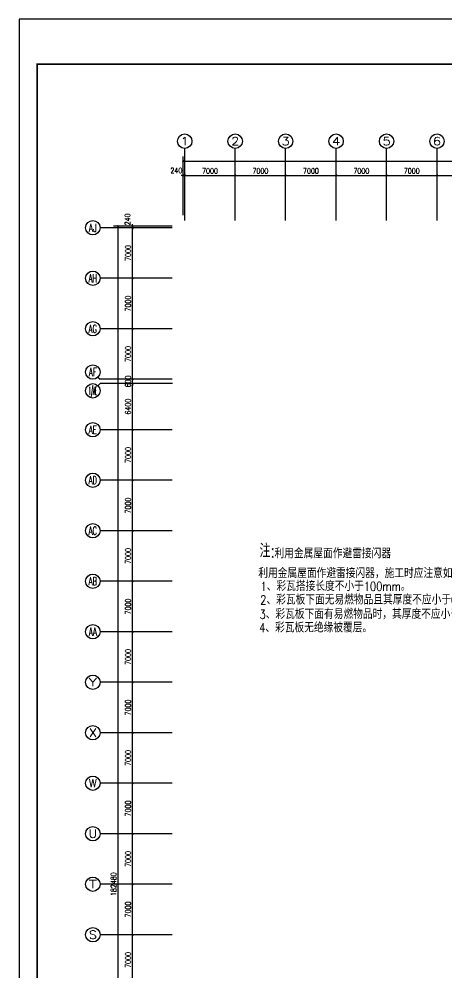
# Model space of a CAD drawing. Extents: x -496980 to 486425, y -292187 to -29437.
# Drawn here: x 337925 to 397290, y -161663 to -29437 of the extents above; entities that cross this region are included whole.
import ezdxf
from ezdxf.enums import TextEntityAlignment as Align

# ---------------------------------------------------------------- set-up
doc = ezdxf.new("R2010")
doc.units = 0
doc.header["$LTSCALE"] = 1000
doc.header["$MEASUREMENT"] = 0
for name, color, linetype in [('AXIS', 3, 'Continuous'), ('AXIS_TEXT', 7, 'Continuous'), ('PUB_TEXT', 7, 'Continuous'), ('PUB_TITLE', 4, 'Continuous')]:
    doc.layers.add(name, color=color, linetype=linetype)
doc.styles.add('_HZTXT', font='txt.shx', dxfattribs={"width": 0.8, "bigfont": 'hztxt.shx'})
doc.styles.add('_TCH_AXIS', font='COMPLEX', dxfattribs={"bigfont": 'GBCBIG'})
doc.styles.add('_TCH_DIM_T3', font='SIMPLEX', dxfattribs={"width": 0.705882, "bigfont": 'GBCBIG'})
doc.styles.add('COMPLEX', font='COMPLEX')
doc.dimstyles.new('_TCH_ARCH&&250', dxfattribs={"dimtxt": 743.75, "dimasz": 250, "dimexe": 625, "dimexo": 750, "dimgap": 250, "dimtad": 1, "dimdec": 0, "dimzin": 0, "dimdsep": 46, "dimtxsty": '_TCH_DIM_T3', "dimblk": 'ARCHTICK', "dimcen": 0.09, "dimclrt": 7, "dimazin": 2, "dimtfac": 1, "dimtdec": 0, "dimtix": 1, "dimtmove": 2, "dimatfit": 3, "dimfxl": 0, "dimtolj": 1, "dimtzin": 0, "dimarcsym": 0})

# ---------------------------------------------------------------- blocks, each defined once
blk = doc.blocks.new('_ArchTick')
at = {"color": 0, "linetype": 'ByBlock', "const_width": 0.4}
blk.add_lwpolyline([(-0.5, -0.5), (0.5, 0.5)], dxfattribs=at)
blk = doc.blocks.new('*D147')
at = {"layer": 'AXIS', "color": 0, "lineweight": -2}
for p, q in [((360673, -51116), (360423, -51116)), ((360673, -56616), (360673, -50491)), ((360673, -51116), (360913, -51116)), ((360913, -56616), (360913, -50491)), ((360913, -51116), (361163, -51116))]:
    blk.add_line(p, q, dxfattribs=at)
at = {"layer": 'Defpoints', "color": 0}
for p in [(360913, -51116), (360673, -57366), (360913, -57366)]:
    blk.add_point(p, dxfattribs=at)
at = {"layer": 'AXIS', "color": 0, "lineweight": -2, "xscale": 250, "yscale": 250, "zscale": 250}
blk.add_blockref('_ArchTick', (360673, -51116), dxfattribs=at)
at = {"layer": 'AXIS', "color": 0, "lineweight": -2, "xscale": 250, "yscale": 250, "zscale": 250, "rotation": 180}
blk.add_blockref('_ArchTick', (360913, -51116), dxfattribs=at)
at = {"layer": 'AXIS', "color": 7, "insert": (359748, -50429), "char_height": 743.8, "attachment_point": 5, "style": '_TCH_DIM_T3'}
blk.add_mtext('\\A1;240', dxfattribs=at)
blk = doc.blocks.new('*D148')
at = {"layer": 'AXIS', "color": 0, "lineweight": -2}
for p, q in [((360913, -56616), (360913, -50491)), ((360913, -51116), (367913, -51116)), ((367913, -56616), (367913, -50491))]:
    blk.add_line(p, q, dxfattribs=at)
at = {"layer": 'Defpoints', "color": 0}
for p in [(367913, -51116), (360913, -57366), (367913, -57366)]:
    blk.add_point(p, dxfattribs=at)
at = {"layer": 'AXIS', "color": 0, "lineweight": -2, "xscale": 250, "yscale": 250, "zscale": 250, "rotation": 180}
blk.add_blockref('_ArchTick', (360913, -51116), dxfattribs=at)
at = {"layer": 'AXIS', "color": 0, "lineweight": -2, "xscale": 250, "yscale": 250, "zscale": 250}
blk.add_blockref('_ArchTick', (367913, -51116), dxfattribs=at)
at = {"layer": 'AXIS', "color": 7, "insert": (364413, -50494), "char_height": 743.8, "attachment_point": 5, "style": '_TCH_DIM_T3'}
blk.add_mtext('\\A1;7000', dxfattribs=at)
blk = doc.blocks.new('*D149')
at = {"layer": 'AXIS', "color": 0, "lineweight": -2}
for p, q in [((367913, -56616), (367913, -50491)), ((367913, -51116), (374913, -51116)), ((374913, -56616), (374913, -50491))]:
    blk.add_line(p, q, dxfattribs=at)
at = {"layer": 'Defpoints', "color": 0}
for p in [(374913, -51116), (367913, -57366), (374913, -57366)]:
    blk.add_point(p, dxfattribs=at)
at = {"layer": 'AXIS', "color": 0, "lineweight": -2, "xscale": 250, "yscale": 250, "zscale": 250, "rotation": 180}
blk.add_blockref('_ArchTick', (367913, -51116), dxfattribs=at)
at = {"layer": 'AXIS', "color": 0, "lineweight": -2, "xscale": 250, "yscale": 250, "zscale": 250}
blk.add_blockref('_ArchTick', (374913, -51116), dxfattribs=at)
at = {"layer": 'AXIS', "color": 7, "insert": (371413, -50494), "char_height": 743.8, "attachment_point": 5, "style": '_TCH_DIM_T3'}
blk.add_mtext('\\A1;7000', dxfattribs=at)
blk = doc.blocks.new('*D150')
at = {"layer": 'AXIS', "color": 0, "lineweight": -2}
for p, q in [((374913, -56616), (374913, -50491)), ((374913, -51116), (381913, -51116)), ((381913, -56616), (381913, -50491))]:
    blk.add_line(p, q, dxfattribs=at)
at = {"layer": 'Defpoints', "color": 0}
for p in [(381913, -51116), (374913, -57366), (381913, -57366)]:
    blk.add_point(p, dxfattribs=at)
at = {"layer": 'AXIS', "color": 0, "lineweight": -2, "xscale": 250, "yscale": 250, "zscale": 250, "rotation": 180}
blk.add_blockref('_ArchTick', (374913, -51116), dxfattribs=at)
at = {"layer": 'AXIS', "color": 0, "lineweight": -2, "xscale": 250, "yscale": 250, "zscale": 250}
blk.add_blockref('_ArchTick', (381913, -51116), dxfattribs=at)
at = {"layer": 'AXIS', "color": 7, "insert": (378413, -50494), "char_height": 743.8, "attachment_point": 5, "style": '_TCH_DIM_T3'}
blk.add_mtext('\\A1;7000', dxfattribs=at)
blk = doc.blocks.new('*D151')
at = {"layer": 'AXIS', "color": 0, "lineweight": -2}
for p, q in [((381913, -56616), (381913, -50491)), ((381913, -51116), (388913, -51116)), ((388913, -56616), (388913, -50491))]:
    blk.add_line(p, q, dxfattribs=at)
at = {"layer": 'Defpoints', "color": 0}
for p in [(388913, -51116), (381913, -57366), (388913, -57366)]:
    blk.add_point(p, dxfattribs=at)
at = {"layer": 'AXIS', "color": 0, "lineweight": -2, "xscale": 250, "yscale": 250, "zscale": 250, "rotation": 180}
blk.add_blockref('_ArchTick', (381913, -51116), dxfattribs=at)
at = {"layer": 'AXIS', "color": 0, "lineweight": -2, "xscale": 250, "yscale": 250, "zscale": 250}
blk.add_blockref('_ArchTick', (388913, -51116), dxfattribs=at)
at = {"layer": 'AXIS', "color": 7, "insert": (385413, -50494), "char_height": 743.8, "attachment_point": 5, "style": '_TCH_DIM_T3'}
blk.add_mtext('\\A1;7000', dxfattribs=at)
blk = doc.blocks.new('*D152')
at = {"layer": 'AXIS', "color": 0, "lineweight": -2}
for p, q in [((388913, -56616), (388913, -50491)), ((388913, -51116), (395913, -51116)), ((395913, -56616), (395913, -50491))]:
    blk.add_line(p, q, dxfattribs=at)
at = {"layer": 'Defpoints', "color": 0}
for p in [(395913, -51116), (388913, -57366), (395913, -57366)]:
    blk.add_point(p, dxfattribs=at)
at = {"layer": 'AXIS', "color": 0, "lineweight": -2, "xscale": 250, "yscale": 250, "zscale": 250, "rotation": 180}
blk.add_blockref('_ArchTick', (388913, -51116), dxfattribs=at)
at = {"layer": 'AXIS', "color": 0, "lineweight": -2, "xscale": 250, "yscale": 250, "zscale": 250}
blk.add_blockref('_ArchTick', (395913, -51116), dxfattribs=at)
at = {"layer": 'AXIS', "color": 7, "insert": (392413, -50494), "char_height": 743.8, "attachment_point": 5, "style": '_TCH_DIM_T3'}
blk.add_mtext('\\A1;7000', dxfattribs=at)
blk = doc.blocks.new('*D153')
at = {"layer": 'AXIS', "color": 0, "lineweight": -2}
for p, q in [((395913, -56616), (395913, -50491)), ((395913, -51116), (402913, -51116)), ((402913, -56616), (402913, -50491))]:
    blk.add_line(p, q, dxfattribs=at)
at = {"layer": 'Defpoints', "color": 0}
for p in [(402913, -51116), (395913, -57366), (402913, -57366)]:
    blk.add_point(p, dxfattribs=at)
at = {"layer": 'AXIS', "color": 0, "lineweight": -2, "xscale": 250, "yscale": 250, "zscale": 250, "rotation": 180}
blk.add_blockref('_ArchTick', (395913, -51116), dxfattribs=at)
at = {"layer": 'AXIS', "color": 0, "lineweight": -2, "xscale": 250, "yscale": 250, "zscale": 250}
blk.add_blockref('_ArchTick', (402913, -51116), dxfattribs=at)
at = {"layer": 'AXIS', "color": 7, "insert": (399413, -50494), "char_height": 743.8, "attachment_point": 5, "style": '_TCH_DIM_T3'}
blk.add_mtext('\\A1;7000', dxfattribs=at)
blk = doc.blocks.new('*D164')
at = {"layer": 'AXIS', "color": 0, "lineweight": -2}
for p, q in [((360673, -56616), (360673, -48491)), ((466653, -56616), (466653, -48491)), ((360673, -49116), (466653, -49116))]:
    blk.add_line(p, q, dxfattribs=at)
at = {"layer": 'Defpoints', "color": 0}
for p in [(466653, -49116), (360673, -57366), (466653, -57366)]:
    blk.add_point(p, dxfattribs=at)
at = {"layer": 'AXIS', "color": 0, "lineweight": -2, "xscale": 250, "yscale": 250, "zscale": 250, "rotation": 180}
blk.add_blockref('_ArchTick', (360673, -49116), dxfattribs=at)
at = {"layer": 'AXIS', "color": 0, "lineweight": -2, "xscale": 250, "yscale": 250, "zscale": 250}
blk.add_blockref('_ArchTick', (466653, -49116), dxfattribs=at)
at = {"layer": 'AXIS', "color": 7, "insert": (413663, -48494), "char_height": 743.8, "attachment_point": 5, "style": '_TCH_DIM_T3'}
blk.add_mtext('\\A1;105980', dxfattribs=at)
blk = doc.blocks.new('*D226')
at = {"layer": 'AXIS', "color": 0, "lineweight": -2}
for p, q in [((359163, -156366), (353038, -156366)), ((353663, -163366), (353663, -156366)), ((359163, -163366), (353038, -163366))]:
    blk.add_line(p, q, dxfattribs=at)
at = {"layer": 'Defpoints', "color": 0}
for p in [(353663, -156366), (359913, -156366), (359913, -163366)]:
    blk.add_point(p, dxfattribs=at)
at = {"layer": 'AXIS', "color": 0, "lineweight": -2, "xscale": 250, "yscale": 250, "zscale": 250}
for p, rotation in [((353663, -156366), 90), ((353663, -163366), 270)]:
    blk.add_blockref('_ArchTick', p, dxfattribs=dict(at, rotation=rotation))
at = {"layer": 'AXIS', "color": 7, "insert": (353041, -159866), "char_height": 743.8, "attachment_point": 5, "rotation": 90, "style": '_TCH_DIM_T3'}
blk.add_mtext('\\A1;7000', dxfattribs=at)
blk = doc.blocks.new('*D227')
at = {"layer": 'AXIS', "color": 0, "lineweight": -2}
for p, q in [((359163, -149366), (353038, -149366)), ((353663, -156366), (353663, -149366)), ((359163, -156366), (353038, -156366))]:
    blk.add_line(p, q, dxfattribs=at)
at = {"layer": 'Defpoints', "color": 0}
for p in [(353663, -149366), (359913, -149366), (359913, -156366)]:
    blk.add_point(p, dxfattribs=at)
at = {"layer": 'AXIS', "color": 0, "lineweight": -2, "xscale": 250, "yscale": 250, "zscale": 250}
for p, rotation in [((353663, -149366), 90), ((353663, -156366), 270)]:
    blk.add_blockref('_ArchTick', p, dxfattribs=dict(at, rotation=rotation))
at = {"layer": 'AXIS', "color": 7, "insert": (353041, -152866), "char_height": 743.8, "attachment_point": 5, "rotation": 90, "style": '_TCH_DIM_T3'}
blk.add_mtext('\\A1;7000', dxfattribs=at)
blk = doc.blocks.new('*D228')
at = {"layer": 'AXIS', "color": 0, "lineweight": -2}
for p, q in [((359163, -142366), (353038, -142366)), ((353663, -149366), (353663, -142366)), ((359163, -149366), (353038, -149366))]:
    blk.add_line(p, q, dxfattribs=at)
at = {"layer": 'Defpoints', "color": 0}
for p in [(353663, -142366), (359913, -142366), (359913, -149366)]:
    blk.add_point(p, dxfattribs=at)
at = {"layer": 'AXIS', "color": 0, "lineweight": -2, "xscale": 250, "yscale": 250, "zscale": 250}
for p, rotation in [((353663, -142366), 90), ((353663, -149366), 270)]:
    blk.add_blockref('_ArchTick', p, dxfattribs=dict(at, rotation=rotation))
at = {"layer": 'AXIS', "color": 7, "insert": (353041, -145866), "char_height": 743.8, "attachment_point": 5, "rotation": 90, "style": '_TCH_DIM_T3'}
blk.add_mtext('\\A1;7000', dxfattribs=at)
blk = doc.blocks.new('*D229')
at = {"layer": 'AXIS', "color": 0, "lineweight": -2}
for p, q in [((359163, -135366), (353038, -135366)), ((353663, -142366), (353663, -135366)), ((359163, -142366), (353038, -142366))]:
    blk.add_line(p, q, dxfattribs=at)
at = {"layer": 'Defpoints', "color": 0}
for p in [(353663, -135366), (359913, -135366), (359913, -142366)]:
    blk.add_point(p, dxfattribs=at)
at = {"layer": 'AXIS', "color": 0, "lineweight": -2, "xscale": 250, "yscale": 250, "zscale": 250}
for p, rotation in [((353663, -135366), 90), ((353663, -142366), 270)]:
    blk.add_blockref('_ArchTick', p, dxfattribs=dict(at, rotation=rotation))
at = {"layer": 'AXIS', "color": 7, "insert": (353041, -138866), "char_height": 743.8, "attachment_point": 5, "rotation": 90, "style": '_TCH_DIM_T3'}
blk.add_mtext('\\A1;7000', dxfattribs=at)
blk = doc.blocks.new('*D230')
at = {"layer": 'AXIS', "color": 0, "lineweight": -2}
for p, q in [((359163, -128366), (353038, -128366)), ((353663, -135366), (353663, -128366)), ((359163, -135366), (353038, -135366))]:
    blk.add_line(p, q, dxfattribs=at)
at = {"layer": 'Defpoints', "color": 0}
for p in [(353663, -128366), (359913, -128366), (359913, -135366)]:
    blk.add_point(p, dxfattribs=at)
at = {"layer": 'AXIS', "color": 0, "lineweight": -2, "xscale": 250, "yscale": 250, "zscale": 250}
for p, rotation in [((353663, -128366), 90), ((353663, -135366), 270)]:
    blk.add_blockref('_ArchTick', p, dxfattribs=dict(at, rotation=rotation))
at = {"layer": 'AXIS', "color": 7, "insert": (353041, -131866), "char_height": 743.8, "attachment_point": 5, "rotation": 90, "style": '_TCH_DIM_T3'}
blk.add_mtext('\\A1;7000', dxfattribs=at)
blk = doc.blocks.new('*D231')
at = {"layer": 'AXIS', "color": 0, "lineweight": -2}
for p, q in [((359163, -121366), (353038, -121366)), ((353663, -128366), (353663, -121366)), ((359163, -128366), (353038, -128366))]:
    blk.add_line(p, q, dxfattribs=at)
at = {"layer": 'Defpoints', "color": 0}
for p in [(353663, -121366), (359913, -121366), (359913, -128366)]:
    blk.add_point(p, dxfattribs=at)
at = {"layer": 'AXIS', "color": 0, "lineweight": -2, "xscale": 250, "yscale": 250, "zscale": 250}
for p, rotation in [((353663, -121366), 90), ((353663, -128366), 270)]:
    blk.add_blockref('_ArchTick', p, dxfattribs=dict(at, rotation=rotation))
at = {"layer": 'AXIS', "color": 7, "insert": (353041, -124866), "char_height": 743.8, "attachment_point": 5, "rotation": 90, "style": '_TCH_DIM_T3'}
blk.add_mtext('\\A1;7000', dxfattribs=at)
blk = doc.blocks.new('*D232')
at = {"layer": 'AXIS', "color": 0, "lineweight": -2}
for p, q in [((359163, -114366), (353038, -114366)), ((353663, -121366), (353663, -114366)), ((359163, -121366), (353038, -121366))]:
    blk.add_line(p, q, dxfattribs=at)
at = {"layer": 'Defpoints', "color": 0}
for p in [(353663, -114366), (359913, -114366), (359913, -121366)]:
    blk.add_point(p, dxfattribs=at)
at = {"layer": 'AXIS', "color": 0, "lineweight": -2, "xscale": 250, "yscale": 250, "zscale": 250}
for p, rotation in [((353663, -114366), 90), ((353663, -121366), 270)]:
    blk.add_blockref('_ArchTick', p, dxfattribs=dict(at, rotation=rotation))
at = {"layer": 'AXIS', "color": 7, "insert": (353041, -117866), "char_height": 743.8, "attachment_point": 5, "rotation": 90, "style": '_TCH_DIM_T3'}
blk.add_mtext('\\A1;7000', dxfattribs=at)
blk = doc.blocks.new('*D233')
at = {"layer": 'AXIS', "color": 0, "lineweight": -2}
for p, q in [((359163, -107366), (353038, -107366)), ((353663, -114366), (353663, -107366)), ((359163, -114366), (353038, -114366))]:
    blk.add_line(p, q, dxfattribs=at)
at = {"layer": 'Defpoints', "color": 0}
for p in [(353663, -107366), (359913, -107366), (359913, -114366)]:
    blk.add_point(p, dxfattribs=at)
at = {"layer": 'AXIS', "color": 0, "lineweight": -2, "xscale": 250, "yscale": 250, "zscale": 250}
for p, rotation in [((353663, -107366), 90), ((353663, -114366), 270)]:
    blk.add_blockref('_ArchTick', p, dxfattribs=dict(at, rotation=rotation))
at = {"layer": 'AXIS', "color": 7, "insert": (353041, -110866), "char_height": 743.8, "attachment_point": 5, "rotation": 90, "style": '_TCH_DIM_T3'}
blk.add_mtext('\\A1;7000', dxfattribs=at)
blk = doc.blocks.new('*D234')
at = {"layer": 'AXIS', "color": 0, "lineweight": -2}
for p, q in [((359163, -100366), (353038, -100366)), ((353663, -107366), (353663, -100366)), ((359163, -107366), (353038, -107366))]:
    blk.add_line(p, q, dxfattribs=at)
at = {"layer": 'Defpoints', "color": 0}
for p in [(353663, -100366), (359913, -100366), (359913, -107366)]:
    blk.add_point(p, dxfattribs=at)
at = {"layer": 'AXIS', "color": 0, "lineweight": -2, "xscale": 250, "yscale": 250, "zscale": 250}
for p, rotation in [((353663, -100366), 90), ((353663, -107366), 270)]:
    blk.add_blockref('_ArchTick', p, dxfattribs=dict(at, rotation=rotation))
at = {"layer": 'AXIS', "color": 7, "insert": (353041, -103866), "char_height": 743.8, "attachment_point": 5, "rotation": 90, "style": '_TCH_DIM_T3'}
blk.add_mtext('\\A1;7000', dxfattribs=at)
blk = doc.blocks.new('*D235')
at = {"layer": 'AXIS', "color": 0, "lineweight": -2}
for p, q in [((359163, -93366), (353038, -93366)), ((353663, -100366), (353663, -93366)), ((359163, -100366), (353038, -100366))]:
    blk.add_line(p, q, dxfattribs=at)
at = {"layer": 'Defpoints', "color": 0}
for p in [(353663, -93366), (359913, -93366), (359913, -100366)]:
    blk.add_point(p, dxfattribs=at)
at = {"layer": 'AXIS', "color": 0, "lineweight": -2, "xscale": 250, "yscale": 250, "zscale": 250}
for p, rotation in [((353663, -93366), 90), ((353663, -100366), 270)]:
    blk.add_blockref('_ArchTick', p, dxfattribs=dict(at, rotation=rotation))
at = {"layer": 'AXIS', "color": 7, "insert": (353041, -96866), "char_height": 743.8, "attachment_point": 5, "rotation": 90, "style": '_TCH_DIM_T3'}
blk.add_mtext('\\A1;7000', dxfattribs=at)
blk = doc.blocks.new('*D236')
at = {"layer": 'AXIS', "color": 0, "lineweight": -2}
for p, q in [((359163, -86366), (353038, -86366)), ((353663, -93366), (353663, -86366)), ((359163, -93366), (353038, -93366))]:
    blk.add_line(p, q, dxfattribs=at)
at = {"layer": 'Defpoints', "color": 0}
for p in [(353663, -86366), (359913, -86366), (359913, -93366)]:
    blk.add_point(p, dxfattribs=at)
at = {"layer": 'AXIS', "color": 0, "lineweight": -2, "xscale": 250, "yscale": 250, "zscale": 250}
for p, rotation in [((353663, -86366), 90), ((353663, -93366), 270)]:
    blk.add_blockref('_ArchTick', p, dxfattribs=dict(at, rotation=rotation))
at = {"layer": 'AXIS', "color": 7, "insert": (353041, -89866), "char_height": 743.8, "attachment_point": 5, "rotation": 90, "style": '_TCH_DIM_T3'}
blk.add_mtext('\\A1;7000', dxfattribs=at)
blk = doc.blocks.new('*D237')
at = {"layer": 'AXIS', "color": 0, "lineweight": -2}
for p, q in [((359163, -79966), (353038, -79966)), ((353663, -86366), (353663, -79966)), ((359163, -86366), (353038, -86366))]:
    blk.add_line(p, q, dxfattribs=at)
at = {"layer": 'Defpoints', "color": 0}
for p in [(353663, -79966), (359913, -79966), (359913, -86366)]:
    blk.add_point(p, dxfattribs=at)
at = {"layer": 'AXIS', "color": 0, "lineweight": -2, "xscale": 250, "yscale": 250, "zscale": 250}
for p, rotation in [((353663, -79966), 90), ((353663, -86366), 270)]:
    blk.add_blockref('_ArchTick', p, dxfattribs=dict(at, rotation=rotation))
at = {"layer": 'AXIS', "color": 7, "insert": (353041, -83166), "char_height": 743.8, "attachment_point": 5, "rotation": 90, "style": '_TCH_DIM_T3'}
blk.add_mtext('\\A1;6400', dxfattribs=at)
blk = doc.blocks.new('*D238')
at = {"layer": 'AXIS', "color": 0, "lineweight": -2}
for p, q in [((353663, -79366), (353663, -79116)), ((359163, -79366), (353038, -79366)), ((359163, -79966), (353038, -79966)), ((353663, -79966), (353663, -79366)), ((353663, -79966), (353663, -80216))]:
    blk.add_line(p, q, dxfattribs=at)
at = {"layer": 'Defpoints', "color": 0}
for p in [(353663, -79366), (359913, -79366), (359913, -79966)]:
    blk.add_point(p, dxfattribs=at)
at = {"layer": 'AXIS', "color": 0, "lineweight": -2, "xscale": 250, "yscale": 250, "zscale": 250}
for p, rotation in [((353663, -79366), 270), ((353663, -79966), 90)]:
    blk.add_blockref('_ArchTick', p, dxfattribs=dict(at, rotation=rotation))
at = {"layer": 'AXIS', "color": 7, "insert": (353041, -79666), "char_height": 743.8, "attachment_point": 5, "rotation": 90, "style": '_TCH_DIM_T3'}
blk.add_mtext('\\A1;600', dxfattribs=at)
blk = doc.blocks.new('*D239')
at = {"layer": 'AXIS', "color": 0, "lineweight": -2}
for p, q in [((359163, -72366), (353038, -72366)), ((353663, -79366), (353663, -72366)), ((359163, -79366), (353038, -79366))]:
    blk.add_line(p, q, dxfattribs=at)
at = {"layer": 'Defpoints', "color": 0}
for p in [(353663, -72366), (359913, -72366), (359913, -79366)]:
    blk.add_point(p, dxfattribs=at)
at = {"layer": 'AXIS', "color": 0, "lineweight": -2, "xscale": 250, "yscale": 250, "zscale": 250}
for p, rotation in [((353663, -72366), 90), ((353663, -79366), 270)]:
    blk.add_blockref('_ArchTick', p, dxfattribs=dict(at, rotation=rotation))
at = {"layer": 'AXIS', "color": 7, "insert": (353041, -75866), "char_height": 743.8, "attachment_point": 5, "rotation": 90, "style": '_TCH_DIM_T3'}
blk.add_mtext('\\A1;7000', dxfattribs=at)
blk = doc.blocks.new('*D240')
at = {"layer": 'AXIS', "color": 0, "lineweight": -2}
for p, q in [((359163, -65366), (353038, -65366)), ((353663, -72366), (353663, -65366)), ((359163, -72366), (353038, -72366))]:
    blk.add_line(p, q, dxfattribs=at)
at = {"layer": 'Defpoints', "color": 0}
for p in [(353663, -65366), (359913, -65366), (359913, -72366)]:
    blk.add_point(p, dxfattribs=at)
at = {"layer": 'AXIS', "color": 0, "lineweight": -2, "xscale": 250, "yscale": 250, "zscale": 250}
for p, rotation in [((353663, -65366), 90), ((353663, -72366), 270)]:
    blk.add_blockref('_ArchTick', p, dxfattribs=dict(at, rotation=rotation))
at = {"layer": 'AXIS', "color": 7, "insert": (353041, -68866), "char_height": 743.8, "attachment_point": 5, "rotation": 90, "style": '_TCH_DIM_T3'}
blk.add_mtext('\\A1;7000', dxfattribs=at)
blk = doc.blocks.new('*D241')
at = {"layer": 'AXIS', "color": 0, "lineweight": -2}
for p, q in [((359163, -58366), (353038, -58366)), ((353663, -65366), (353663, -58366)), ((359163, -65366), (353038, -65366))]:
    blk.add_line(p, q, dxfattribs=at)
at = {"layer": 'Defpoints', "color": 0}
for p in [(353663, -58366), (359913, -58366), (359913, -65366)]:
    blk.add_point(p, dxfattribs=at)
at = {"layer": 'AXIS', "color": 0, "lineweight": -2, "xscale": 250, "yscale": 250, "zscale": 250}
for p, rotation in [((353663, -58366), 90), ((353663, -65366), 270)]:
    blk.add_blockref('_ArchTick', p, dxfattribs=dict(at, rotation=rotation))
at = {"layer": 'AXIS', "color": 7, "insert": (353041, -61866), "char_height": 743.8, "attachment_point": 5, "rotation": 90, "style": '_TCH_DIM_T3'}
blk.add_mtext('\\A1;7000', dxfattribs=at)
blk = doc.blocks.new('*D242')
at = {"layer": 'AXIS', "color": 0, "lineweight": -2}
for p, q in [((359163, -58126), (353038, -58126)), ((353663, -58126), (353663, -57876)), ((353663, -58366), (353663, -58126)), ((359163, -58366), (353038, -58366)), ((353663, -58366), (353663, -58616))]:
    blk.add_line(p, q, dxfattribs=at)
at = {"layer": 'Defpoints', "color": 0}
for p in [(353663, -58126), (359913, -58126), (359913, -58366)]:
    blk.add_point(p, dxfattribs=at)
at = {"layer": 'AXIS', "color": 0, "lineweight": -2, "xscale": 250, "yscale": 250, "zscale": 250}
for p, rotation in [((353663, -58126), 270), ((353663, -58366), 90)]:
    blk.add_blockref('_ArchTick', p, dxfattribs=dict(at, rotation=rotation))
at = {"layer": 'AXIS', "color": 7, "insert": (352976, -57201), "char_height": 743.8, "attachment_point": 5, "rotation": 90, "style": '_TCH_DIM_T3'}
blk.add_mtext('\\A1;240', dxfattribs=at)
blk = doc.blocks.new('*D243')
at = {"layer": 'AXIS', "color": 0, "lineweight": -2}
for p, q in [((359163, -58126), (351038, -58126)), ((351663, -240606), (351663, -58126)), ((359163, -240606), (351038, -240606))]:
    blk.add_line(p, q, dxfattribs=at)
at = {"layer": 'Defpoints', "color": 0}
for p in [(351663, -58126), (359913, -58126), (359913, -240606)]:
    blk.add_point(p, dxfattribs=at)
at = {"layer": 'AXIS', "color": 0, "lineweight": -2, "xscale": 250, "yscale": 250, "zscale": 250}
for p, rotation in [((351663, -58126), 90), ((351663, -240606), 270)]:
    blk.add_blockref('_ArchTick', p, dxfattribs=dict(at, rotation=rotation))
at = {"layer": 'AXIS', "color": 7, "insert": (351041, -149366), "char_height": 743.8, "attachment_point": 5, "rotation": 90, "style": '_TCH_DIM_T3'}
blk.add_mtext('\\A1;182480', dxfattribs=at)
blk = doc.blocks.new('_AXISO')
blk.add_circle((0, 0), 0.5)
at = {"layer": 'AXIS_TEXT', "style": 'COMPLEX', "width": 1.041667}
blk.add_attdef('A', text='', height=0.56, dxfattribs=at).set_placement((-0.25, -0.28), (0.25, -0.28), align=Align.FIT)

msp = doc.modelspace()

# ---------------------------------------------------------------- linework, layer by layer
at = {"layer": 'AXIS'}
for p, q in [((360913.3, -57366.2), (360913.3, -47366.2)), ((367913.3, -57366.2), (367913.3, -47366.2)), ((374913.3, -57366.2), (374913.3, -47366.2)), ((381913.3, -57366.2), (381913.3, -47366.2)), ((388913.3, -57366.2), (388913.3, -47366.2)), ((395913.3, -57366.2), (395913.3, -47366.2)), ((359163.3, -58366.2), (349163.3, -58366.3)), ((359163.4, -65366.2), (349163.4, -65366.3)), ((359163.5, -72366.2), (349163.5, -72366.3)), ((348870.6, -79073.4), (349163.5, -79366.3)), ((348870.6, -80259.1), (349163.5, -79966.2)), ((359163.5, -79366.2), (349163.5, -79366.3)), ((359225.6, -79966.2), (349163.5, -79966.2)), ((359163.6, -86366.2), (349163.6, -86366.3)), ((359163.6, -93366.2), (349163.6, -93366.3)), ((359163.7, -100366.2), (349163.7, -100366.3)), ((359163.8, -107366.2), (349163.8, -107366.3)), ((359163.8, -114366.2), (349163.8, -114366.3)), ((359163.9, -121366.2), (349163.9, -121366.3)), ((359163.9, -128366.2), (349163.9, -128366.3)), ((359164, -135366.2), (349164, -135366.3)), ((359164.1, -142366.2), (349164.1, -142366.3)), ((359164.1, -149366.2), (349164.1, -149366.3)), ((359164.2, -156366.2), (349164.2, -156366.3))]:
    msp.add_line(p, q, dxfattribs=at)
at = {"layer": 'PUB_TITLE'}
msp.add_lwpolyline([(337925, -29436.9), (337925, -292186.9), (486425, -292186.9), (486425, -29436.9)], close=True, dxfattribs=at)
at = {"layer": 'PUB_TITLE', "const_width": 250}
msp.add_lwpolyline([(340425, -35686.9), (340425, -289686.9), (483925, -289686.9), (483925, -35686.9)], close=True, dxfattribs=at)

# ---------------------------------------------------------------- block references
at = {"layer": 'AXIS'}
ref = msp.add_blockref('_AXISO', (360913.3, -46366.2), dxfattribs=dict(at, xscale=2000, yscale=2000, zscale=2000))
ref.add_attrib('A', '1', dxfattribs={"layer": 'AXIS_TEXT', "height": 1131.4, "style": '_TCH_AXIS', "width": 2.333333}).set_placement((360347.7, -46931.9), (361479, -46931.9), align=Align.FIT)
ref = msp.add_blockref('_AXISO', (367913.3, -46366.2), dxfattribs=dict(at, xscale=2000, yscale=2000, zscale=2000))
ref.add_attrib('A', '2', dxfattribs={"layer": 'AXIS_TEXT', "height": 1131.4, "style": '_TCH_AXIS', "width": 1.5}).set_placement((367347.7, -46931.9), (368479, -46931.9), align=Align.FIT)
ref = msp.add_blockref('_AXISO', (374913.3, -46366.2), dxfattribs=dict(at, xscale=2000, yscale=2000, zscale=2000))
ref.add_attrib('A', '3', dxfattribs={"layer": 'AXIS_TEXT', "height": 1131.4, "style": '_TCH_AXIS', "width": 1.5}).set_placement((374347.7, -46931.9), (375479, -46931.9), align=Align.FIT)
ref = msp.add_blockref('_AXISO', (381913.3, -46366.2), dxfattribs=dict(at, xscale=2000, yscale=2000, zscale=2000))
ref.add_attrib('A', '4', dxfattribs={"layer": 'AXIS_TEXT', "height": 1131.4, "style": '_TCH_AXIS', "width": 1.3125}).set_placement((381347.7, -46931.9), (382479, -46931.9), align=Align.FIT)
ref = msp.add_blockref('_AXISO', (388913.3, -46366.2), dxfattribs=dict(at, xscale=2000, yscale=2000, zscale=2000))
ref.add_attrib('A', '5', dxfattribs={"layer": 'AXIS_TEXT', "height": 1131.4, "style": '_TCH_AXIS', "width": 1.5}).set_placement((388347.7, -46931.9), (389479, -46931.9), align=Align.FIT)
ref = msp.add_blockref('_AXISO', (395913.3, -46366.2), dxfattribs=dict(at, xscale=2000, yscale=2000, zscale=2000))
ref.add_attrib('A', '6', dxfattribs={"layer": 'AXIS_TEXT', "height": 1131.4, "style": '_TCH_AXIS', "width": 1.5}).set_placement((395347.7, -46931.9), (396479, -46931.9), align=Align.FIT)
ref = msp.add_blockref('_AXISO', (348163.3, -58366.3), dxfattribs=dict(at, xscale=2000, yscale=2000, zscale=2000))
ref.add_attrib('A', 'AJ', dxfattribs={"layer": 'AXIS_TEXT', "height": 1131.37, "style": '_TCH_AXIS', "width": 0.65625}).set_placement((347597.7, -58932), (348729, -58932), align=Align.FIT)
ref = msp.add_blockref('_AXISO', (348163.4, -65366.3), dxfattribs=dict(at, xscale=2000, yscale=2000, zscale=2000))
ref.add_attrib('A', 'AH', dxfattribs={"layer": 'AXIS_TEXT', "height": 1131.37, "style": '_TCH_AXIS', "width": 0.512195}).set_placement((347597.7, -65932), (348729.1, -65932), align=Align.FIT)
ref = msp.add_blockref('_AXISO', (348163.5, -72366.3), dxfattribs=dict(at, xscale=2000, yscale=2000, zscale=2000))
ref.add_attrib('A', 'AG', dxfattribs={"layer": 'AXIS_TEXT', "height": 1131.37, "style": '_TCH_AXIS', "width": 0.538462}).set_placement((347597.8, -72932), (348729.1, -72932), align=Align.FIT)
ref = msp.add_blockref('_AXISO', (348163.5, -78366.3), dxfattribs=dict(at, xscale=2000, yscale=2000, zscale=2000))
ref.add_attrib('A', 'AF', dxfattribs={"layer": 'AXIS_TEXT', "height": 1131.37, "style": '_TCH_AXIS', "width": 0.567568}).set_placement((347597.8, -78932), (348729.2, -78932), align=Align.FIT)
ref = msp.add_blockref('_AXISO', (348163.5, -80966.2), dxfattribs=dict(at, xscale=2000, yscale=2000, zscale=2000))
ref.add_attrib('A', '1/AE', dxfattribs={"layer": 'AXIS_TEXT', "height": 1131.37, "style": '_TCH_AXIS', "width": 0.283784}).set_placement((347597.8, -81531.9), (348729.2, -81531.9), align=Align.FIT)
ref = msp.add_blockref('_AXISO', (348163.6, -86366.3), dxfattribs=dict(at, xscale=2000, yscale=2000, zscale=2000))
ref.add_attrib('A', 'AE', dxfattribs={"layer": 'AXIS_TEXT', "height": 1131.37, "style": '_TCH_AXIS', "width": 0.567568}).set_placement((347597.9, -86932), (348729.3, -86932), align=Align.FIT)
ref = msp.add_blockref('_AXISO', (348163.6, -93366.3), dxfattribs=dict(at, xscale=2000, yscale=2000, zscale=2000))
ref.add_attrib('A', 'AD', dxfattribs={"layer": 'AXIS_TEXT', "height": 1131.37, "style": '_TCH_AXIS', "width": 0.552632}).set_placement((347598, -93932), (348729.3, -93932), align=Align.FIT)
ref = msp.add_blockref('_AXISO', (348163.7, -100366.3), dxfattribs=dict(at, xscale=2000, yscale=2000, zscale=2000))
ref.add_attrib('A', 'AC', dxfattribs={"layer": 'AXIS_TEXT', "height": 1131.37, "style": '_TCH_AXIS', "width": 0.583333}).set_placement((347598, -100932), (348729.4, -100932), align=Align.FIT)
ref = msp.add_blockref('_AXISO', (348163.8, -107366.3), dxfattribs=dict(at, xscale=2000, yscale=2000, zscale=2000))
ref.add_attrib('A', 'AB', dxfattribs={"layer": 'AXIS_TEXT', "height": 1131.37, "style": '_TCH_AXIS', "width": 0.552632}).set_placement((347598.1, -107932), (348729.4, -107932), align=Align.FIT)
ref = msp.add_blockref('_AXISO', (348163.8, -114366.3), dxfattribs=dict(at, xscale=2000, yscale=2000, zscale=2000))
ref.add_attrib('A', 'AA', dxfattribs={"layer": 'AXIS_TEXT', "height": 1131.37, "style": '_TCH_AXIS', "width": 0.538462}).set_placement((347598.1, -114932), (348729.5, -114932), align=Align.FIT)
ref = msp.add_blockref('_AXISO', (348163.9, -121366.3), dxfattribs=dict(at, xscale=2000, yscale=2000, zscale=2000))
ref.add_attrib('A', 'Y', dxfattribs={"layer": 'AXIS_TEXT', "height": 1131.4, "style": '_TCH_AXIS', "width": 1.105263}).set_placement((347598.2, -121932), (348729.6, -121932), align=Align.FIT)
ref = msp.add_blockref('_AXISO', (348163.9, -128366.3), dxfattribs=dict(at, xscale=2000, yscale=2000, zscale=2000))
ref.add_attrib('A', 'X', dxfattribs={"layer": 'AXIS_TEXT', "height": 1131.4, "style": '_TCH_AXIS', "width": 1.166667}).set_placement((347598.2, -128932), (348729.6, -128932), align=Align.FIT)
ref = msp.add_blockref('_AXISO', (348164, -135366.3), dxfattribs=dict(at, xscale=2000, yscale=2000, zscale=2000))
ref.add_attrib('A', 'W', dxfattribs={"layer": 'AXIS_TEXT', "height": 1131.4, "style": '_TCH_AXIS', "width": 0.954545}).set_placement((347598.3, -135932), (348729.7, -135932), align=Align.FIT)
ref = msp.add_blockref('_AXISO', (348164.1, -142366.3), dxfattribs=dict(at, xscale=2000, yscale=2000, zscale=2000))
ref.add_attrib('A', 'U', dxfattribs={"layer": 'AXIS_TEXT', "height": 1131.4, "style": '_TCH_AXIS', "width": 1.05}).set_placement((347598.4, -142932), (348729.7, -142932), align=Align.FIT)
ref = msp.add_blockref('_AXISO', (348164.1, -149366.3), dxfattribs=dict(at, xscale=2000, yscale=2000, zscale=2000))
ref.add_attrib('A', 'T', dxfattribs={"layer": 'AXIS_TEXT', "height": 1131.4, "style": '_TCH_AXIS', "width": 1.4}).set_placement((347598.4, -149932), (348729.8, -149932), align=Align.FIT)
ref = msp.add_blockref('_AXISO', (348164.2, -156366.3), dxfattribs=dict(at, xscale=2000, yscale=2000, zscale=2000))
ref.add_attrib('A', 'S', dxfattribs={"layer": 'AXIS_TEXT', "height": 1131.4, "style": '_TCH_AXIS', "width": 1.5}).set_placement((347598.5, -156932), (348729.9, -156932), align=Align.FIT)

# ---------------------------------------------------------------- texts
at = {"layer": 'PUB_TEXT', "color": 3, "style": '_HZTXT', "width": 0.8}
for s, height, p in [('注:', 1872, (371295.7, -104064.2)), ('利用金属屋面作避雷接闪器', 1248, (373362.7, -104169.2)), ('利用金属屋面作避雷接闪器，施工时应注意如下事项：', 1248, (371118.3, -106911.5)), ('1、彩瓦搭接长度不小于100mm。', 1248, (371430.2, -108695.5)), ('2、彩瓦板下面无易燃物品且其厚度不应小于0.5mm。', 1248, (371392.3, -110584)), ('3、彩瓦板下面有易燃物品时，其厚度不应小于4mm。', 1248, (371292.8, -112572.7)), ('4、彩瓦板无绝缘被覆层。', 1248, (371234.7, -114447.5))]:
    msp.add_text(s, height=height, dxfattribs=at).set_placement(p)

# ---------------------------------------------------------------- dimensions: what is measured, and where the dimension line sits
at = {"layer": 'AXIS'}
for p1, p2, distance, picture, middle in [((360673.3, -57366.2), (466653.3, -57366.2), 8250, '*D164', (413663.3, -48494.4)), ((360913.3, -57366.2), (367913.3, -57366.2), 6250, '*D148', (364413.3, -50494.4)), ((367913.3, -57366.2), (374913.3, -57366.2), 6250, '*D149', (371413.3, -50494.4)), ((374913.3, -57366.2), (381913.3, -57366.2), 6250, '*D150', (378413.3, -50494.4)), ((381913.3, -57366.2), (388913.3, -57366.2), 6250, '*D151', (385413.3, -50494.4)), ((388913.3, -57366.2), (395913.3, -57366.2), 6250, '*D152', (392413.3, -50494.4)), ((395913.3, -57366.2), (402913.3, -57366.2), 6250, '*D153', (399413.3, -50494.4)), ((359913.3, -240606.2), (359913.3, -58126.2), 8250, '*D243', (351041.5, -149366.2)), ((359913.3, -65366.2), (359913.3, -58366.2), 6250, '*D241', (353041.5, -61866.2)), ((359913.3, -72366.2), (359913.3, -65366.2), 6250, '*D240', (353041.5, -68866.2)), ((359913.3, -79366.2), (359913.3, -72366.2), 6250, '*D239', (353041.5, -75866.2)), ((359913.3, -79966.2), (359913.3, -79366.2), 6250, '*D238', (353041.5, -79666.2)), ((359913.3, -86366.2), (359913.3, -79966.2), 6250, '*D237', (353041.5, -83166.2)), ((359913.3, -93366.2), (359913.3, -86366.2), 6250, '*D236', (353041.5, -89866.2)), ((359913.3, -100366.2), (359913.3, -93366.2), 6250, '*D235', (353041.5, -96866.2)), ((359913.3, -107366.2), (359913.3, -100366.2), 6250, '*D234', (353041.5, -103866.2)), ((359913.3, -114366.2), (359913.3, -107366.2), 6250, '*D233', (353041.5, -110866.2)), ((359913.3, -121366.2), (359913.3, -114366.2), 6250, '*D232', (353041.5, -117866.2)), ((359913.3, -128366.2), (359913.3, -121366.2), 6250, '*D231', (353041.5, -124866.2)), ((359913.3, -135366.2), (359913.3, -128366.2), 6250, '*D230', (353041.5, -131866.2)), ((359913.3, -142366.2), (359913.3, -135366.2), 6250, '*D229', (353041.5, -138866.2)), ((359913.3, -149366.2), (359913.3, -142366.2), 6250, '*D228', (353041.5, -145866.2)), ((359913.3, -156366.2), (359913.3, -149366.2), 6250, '*D227', (353041.5, -152866.2)), ((359913.3, -163366.2), (359913.3, -156366.2), 6250, '*D226', (353041.5, -159866.2))]:
    dim = msp.add_aligned_dim(p1=p1, p2=p2, distance=distance, dimstyle='_TCH_ARCH&&250', dxfattribs=at)
    dim.commit()
    dim.dimension.update_dxf_attribs({"geometry": picture, "text_midpoint": middle})
for base, p1, p2, angle, picture, middle in [((360913.3, -51116.2), (360673.3, -57366.2), (360913.3, -57366.2), 0, '*D147', (359748.3, -50428.7)), ((353663.3, -58126.2), (359913.3, -58366.2), (359913.3, -58126.2), 90, '*D242', (352975.8, -57201.2))]:
    dim = msp.add_linear_dim(base=base, p1=p1, p2=p2, angle=angle, dimstyle='_TCH_ARCH&&250', dxfattribs=at)
    dim.commit()
    dim.dimension.update_dxf_attribs({"geometry": picture, "text_midpoint": middle, "dimtype": 129})

doc.saveas('drawing.dxf')
